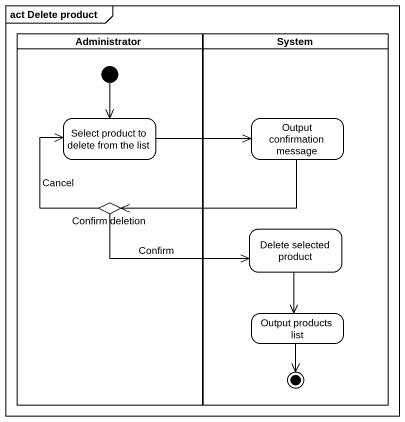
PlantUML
@startuml
mainframe act Delete product
hide empty description
state Administrator <<partition>> {
  state "Select product to delete from the list" as Select_product_to_delete
  state "Confirm deletion" as Confirm_deletion <<choice>>
  [*] --> Select_product_to_delete
}
state System <<partition>> {
  state "Output confirmation message" as Output_confirmation_message
  state "Delete selected product" as Delete_selected_product
  state "Output products list" as Output_products_list
  Output_products_list --> [*]
}
Select_product_to_delete -right-> Output_confirmation_message
Output_confirmation_message -left-> Confirm_deletion
Confirm_deletion -up-> Select_product_to_delete : Cancel
Confirm_deletion -right-> Delete_selected_product : Confirm
Delete_selected_product --> Output_products_list
@enduml
